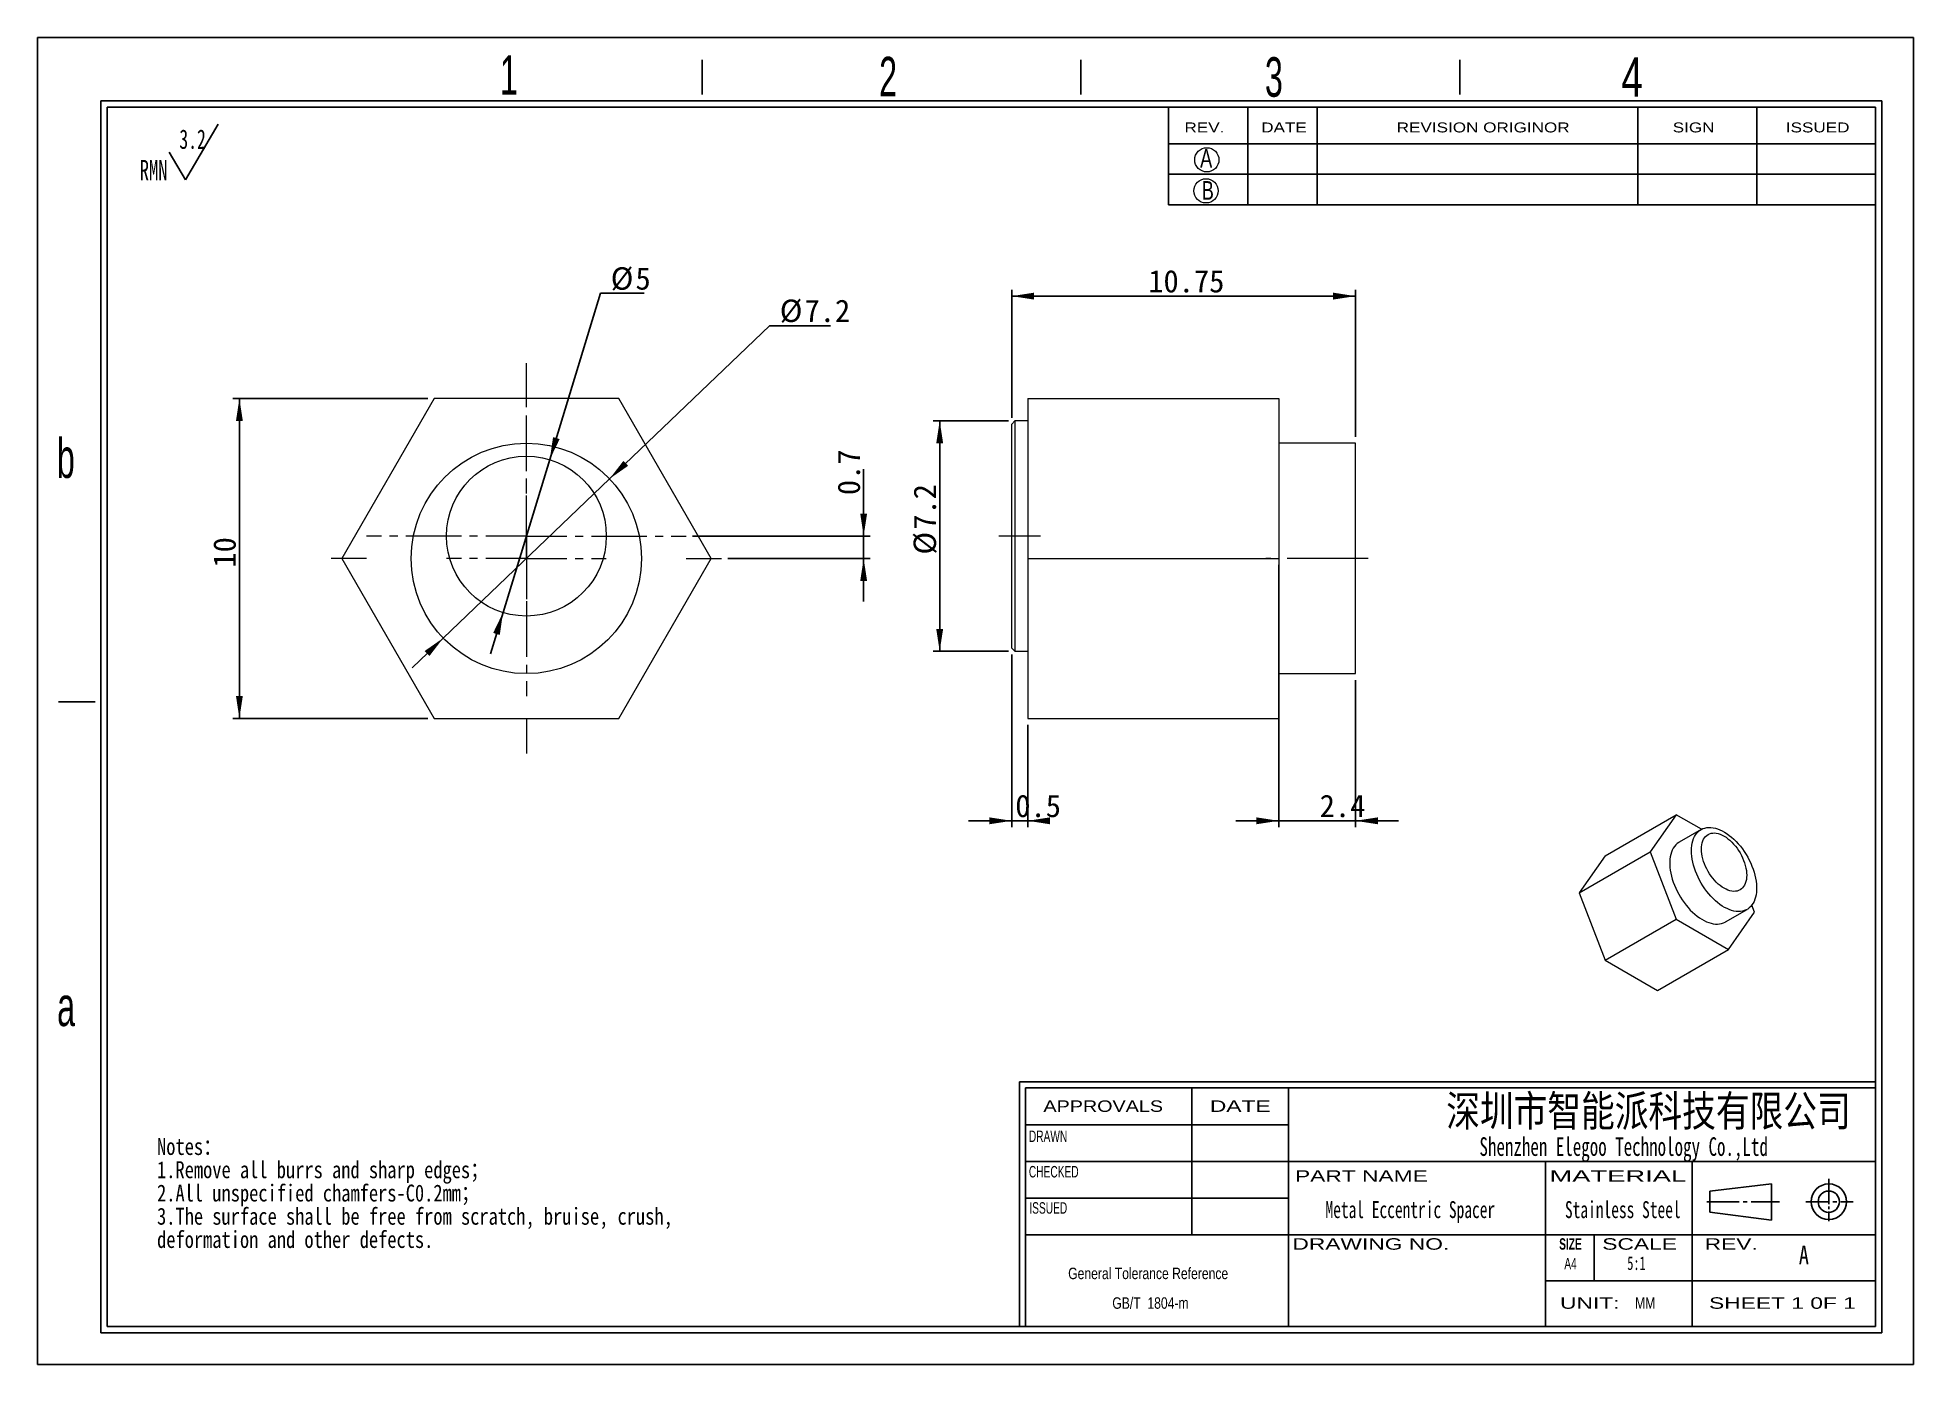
# Model space of a CAD drawing. Header units: millimetres. Extents: x 2 to 295, y 1 to 209.
import ezdxf

# ---------------------------------------------------------------- set-up
doc = ezdxf.new("R2010")
doc.units = ezdxf.units.MM
doc.linetypes.add('CENTER', pattern=[10.16, 6.35, -1.27, 1.27, -1.27])
doc.linetypes.add('CENTERX2', pattern=[20.32, 12.7, -2.54, 2.54, -2.54])
doc.layers.add('DIM', color=5, linetype='Continuous')
doc.layers.add('SLD-0', color=179, linetype='Continuous')
doc.layers.add('中心线', color=1, linetype='CENTER', lineweight=15)
doc.styles.add('SLDTEXTSTYLE0', font='SIMSUN.TTC', dxfattribs={"width": 0.67})
doc.styles.add('SLDTEXTSTYLE1', font='SIMSUN.TTC', dxfattribs={"width": 0.8, "bigfont": 'bigfont'})
doc.styles.add('SLDTEXTSTYLE10', font='ARIAL.TTF', dxfattribs={"width": 1.2324})
doc.styles.add('SLDTEXTSTYLE11', font='ARIAL.TTF', dxfattribs={"width": 1.7064})
doc.styles.add('SLDTEXTSTYLE12', font='SIMSUN.TTC', dxfattribs={"width": 0.8, "bigfont": 'bigfont'})
doc.styles.add('SLDTEXTSTYLE13', font='SIMKAI.TTF', dxfattribs={"width": 0.67})
doc.styles.add('SLDTEXTSTYLE14', font='SIMSUN.TTC')
doc.styles.add('SLDTEXTSTYLE2', font='SIMSUN.TTC', dxfattribs={"width": 0.8})
doc.styles.add('SLDTEXTSTYLE3', font='SIMSUN.TTC', dxfattribs={"width": 0.67})
doc.styles.add('SLDTEXTSTYLE4', font='ARIAL.TTF', dxfattribs={"width": 0.63516})
doc.styles.add('SLDTEXTSTYLE5', font='GOTHIC.TTF', dxfattribs={"width": 0.7304})
doc.styles.add('SLDTEXTSTYLE6', font='GOTHIC.TTF', dxfattribs={"width": 0.61171})
doc.styles.add('SLDTEXTSTYLE7', font='ARIALBD.TTF', dxfattribs={"width": 0.63516})
doc.styles.add('SLDTEXTSTYLE8', font='ARIAL.TTF', dxfattribs={"width": 1.422})
doc.styles.add('SLDTEXTSTYLE9', font='ARIAL.TTF', dxfattribs={"width": 0.7584})
doc.dimstyles.new('SLDDIMSTYLE0', dxfattribs={"dimtxt": 3.5, "dimasz": 3.5, "dimexe": 0, "dimexo": 0.0625, "dimgap": 0.875, "dimtad": 2, "dimlfac": 0.2, "dimrnd": 1e-09, "dimzin": 12, "dimdsep": 46, "dimtxsty": 'SLDTEXTSTYLE0', "dimsah": 1, "dimcen": 0.09, "dimadec": 0, "dimazin": 3, "dimtfac": 1, "dimtofl": 0, "dimtmove": 0, "dimatfit": 3, "dimfxl": 0, "dimfrac": 2, "dimtolj": 1, "dimtzin": 12, "dimarcsym": 0})
doc.dimstyles.new('SLDDIMSTYLE1', dxfattribs={"dimtxt": 3.5, "dimasz": 3.5, "dimexe": 0, "dimexo": 0.0625, "dimgap": 0.875, "dimtad": 2, "dimlfac": 0.2, "dimrnd": 1e-09, "dimdsep": 46, "dimtxsty": 'SLDTEXTSTYLE0', "dimsah": 1, "dimcen": 0.09, "dimadec": 0, "dimazin": 2, "dimtfac": 1, "dimtmove": 0, "dimatfit": 0, "dimfxl": 0, "dimfrac": 2, "dimtolj": 1, "dimtzin": 12, "dimarcsym": 0})
doc.dimstyles.new('SLDDIMSTYLE2', dxfattribs={"dimtxt": 3.5, "dimasz": 3.5, "dimexe": 0, "dimexo": 0.0625, "dimgap": 0.875, "dimtad": 0, "dimtih": 1, "dimtoh": 1, "dimlfac": 0.2, "dimrnd": 1e-09, "dimzin": 12, "dimdsep": 46, "dimtxsty": 'SLDTEXTSTYLE0', "dimsah": 1, "dimcen": 0, "dimadec": 0, "dimazin": 3, "dimtfac": 1, "dimtmove": 0, "dimatfit": 3, "dimfxl": 0, "dimfrac": 2, "dimtolj": 1, "dimtzin": 12, "dimarcsym": 0})
doc.dimstyles.new('SLDDIMSTYLE3', dxfattribs={"dimtxt": 3.5, "dimasz": 3.5, "dimexe": 0, "dimexo": 0.0625, "dimgap": 0.875, "dimtad": 2, "dimlfac": 0.2, "dimrnd": 1e-09, "dimzin": 12, "dimdsep": 46, "dimtxsty": 'SLDTEXTSTYLE0', "dimsah": 1, "dimcen": 0.09, "dimadec": 0, "dimazin": 3, "dimtfac": 1, "dimtmove": 0, "dimatfit": 0, "dimfxl": 0, "dimfrac": 2, "dimtolj": 1, "dimtzin": 12, "dimarcsym": 0})

# ---------------------------------------------------------------- blocks, each defined once
blk = doc.blocks.new('SW_NOTE_0')
at = {"layer": 'SLD-0', "color": 0}
for q in [(12.27, 9.26), (4.6, 4.92)]:
    blk.add_line((7.16, 0.59), q, dxfattribs=at)
at = {"layer": 'SLD-0', "color": 0, "attachment_point": 1, "style": 'SLDTEXTSTYLE0'}
for s, insert, char_height in [('3.2', (6.19, 8.45), 3.032), ('RMN', (0, 3.69), 3.175)]:
    blk.add_mtext(s, dxfattribs=dict(at, insert=insert, char_height=char_height))
blk = doc.blocks.new('SW_NOTE_1')
at = {"layer": 'SLD-0', "color": 0, "char_height": 2.6458, "attachment_point": 1}
for s, insert, style in [('Notes\\M+18146', (0, 3.08), 'SLDTEXTSTYLE1'), ('1.Remove all burrs and sharp edges\\M+18147', (0, -0.55), 'SLDTEXTSTYLE1'), ('2.All unspecified chamfers-C0.2mm\\M+18147', (0, -4.19), 'SLDTEXTSTYLE1'), ('3.The surface shall be free from scratch, bruise, crush, ', (0, -7.82), 'SLDTEXTSTYLE2'), ('deformation and other defects.', (0, -11.45), 'SLDTEXTSTYLE2')]:
    blk.add_mtext(s, dxfattribs=dict(at, insert=insert, style=style))
blk = doc.blocks.new('SW_NOTE_2')
at = {"layer": 'SLD-0', "color": 0, "char_height": 1.7927, "attachment_point": 2, "style": 'SLDTEXTSTYLE9'}
for s, insert in [('General Tolerance Reference ', (13.02, 2.31)), (' GB/T  1804-m', (13.11, -2.32))]:
    blk.add_mtext(s, dxfattribs=dict(at, insert=insert))
blk = doc.blocks.new('_D')
at = {"layer": 'DIM'}
for p, q in [((62.81, 152.26), (32.37, 152.26)), ((33.37, 152.26), (33.37, 102.26)), ((62.81, 102.26), (32.37, 102.26))]:
    blk.add_line(p, q, dxfattribs=at)
for points in [[(33.37, 152.26), (32.84, 148.76), (33.91, 148.76)], [(33.37, 102.26), (33.91, 105.76), (32.84, 105.76)]]:
    blk.add_solid(points, dxfattribs=at)
at = {"layer": 'DIM', "insert": (29.3, 125.83), "char_height": 3.5, "attachment_point": 1, "rotation": 90, "style": 'SLDTEXTSTYLE14'}
blk.add_mtext('10', dxfattribs=at)
blk = doc.blocks.new('_D_1')
at = {"layer": 'DIM'}
for p, q in [((130.97, 130.76), (130.97, 141.24)), ((104.24, 130.76), (131.97, 130.76)), ((130.97, 130.76), (130.97, 127.26)), ((109.74, 127.26), (131.97, 127.26)), ((130.97, 127.26), (130.97, 120.53))]:
    blk.add_line(p, q, dxfattribs=at)
for points in [[(130.97, 130.76), (131.51, 134.26), (130.44, 134.26)], [(130.97, 127.26), (130.44, 123.76), (131.51, 123.76)]]:
    blk.add_solid(points, dxfattribs=at)
at = {"layer": 'DIM', "insert": (126.9, 137.16), "char_height": 3.5, "attachment_point": 1, "rotation": 90, "style": 'SLDTEXTSTYLE14'}
blk.add_mtext('0.7', dxfattribs=at)
blk = doc.blocks.new('_D_2')
at = {"layer": 'DIM'}
for p, q in [((91.25, 139.71), (116.27, 163.64)), ((116.27, 163.64), (125.81, 163.64)), ((65.24, 114.82), (91.25, 139.71)), ((65.24, 114.82), (60.37, 110.17))]:
    blk.add_line(p, q, dxfattribs=at)
for points in [[(91.25, 139.71), (94.15, 141.74), (93.41, 142.51)], [(65.24, 114.82), (62.33, 112.79), (63.08, 112.01)]]:
    blk.add_solid(points, dxfattribs=at)
at = {"layer": 'DIM', "char_height": 3.5, "attachment_point": 1, "style": 'SLDTEXTSTYLE14'}
for s, insert in [('%%c', (117.86, 167.72)), ('7.2', (121.73, 167.72))]:
    blk.add_mtext(s, dxfattribs=dict(at, insert=insert))
blk = doc.blocks.new('_D_3')
at = {"layer": 'DIM'}
for p, q in [((81.9, 142.72), (89.84, 168.7)), ((89.84, 168.7), (96.66, 168.7)), ((74.59, 118.81), (81.9, 142.72)), ((74.59, 118.81), (72.62, 112.37))]:
    blk.add_line(p, q, dxfattribs=at)
for points in [[(81.9, 142.72), (83.44, 145.91), (82.41, 146.22)], [(74.59, 118.81), (73.05, 115.62), (74.08, 115.3)]]:
    blk.add_solid(points, dxfattribs=at)
at = {"layer": 'DIM', "char_height": 3.5, "attachment_point": 1, "style": 'SLDTEXTSTYLE14'}
for s, insert in [('%%c', (91.43, 172.77)), ('5', (95.3, 172.77))]:
    blk.add_mtext(s, dxfattribs=dict(at, insert=insert))
blk = doc.blocks.new('SW_CENTERMARKSYMBOL_0')
at = {"layer": '中心线', "color": 0}
for p, q in [((0, 25), (0, 30.5)), ((0, 0), (0, 12.5)), ((-25, 0), (-30.5, 0)), ((0, 0), (-12.5, 0)), ((0, 0), (0, -12.5)), ((0, 0), (12.5, 0)), ((25, 0), (30.5, 0)), ((0, -25), (0, -30.5))]:
    blk.add_line(p, q, dxfattribs=at)
blk = doc.blocks.new('SW_CENTERMARKSYMBOL_1')
at = {"layer": '中心线', "color": 0}
for p, q in [((0, 12.5), (0, 25)), ((0, 0), (0, 12.5)), ((-12.5, 0), (-25, 0)), ((0, 0), (-12.5, 0)), ((0, 0), (0, -12.5)), ((0, 0), (12.5, 0)), ((12.5, 0), (25, 0)), ((0, -12.5), (0, -25))]:
    blk.add_line(p, q, dxfattribs=at)
blk = doc.blocks.new('SW_CENTERMARKSYMBOL_2')
at = {"layer": '中心线', "color": 0}
for p, q in [((0, 25), (0, 30.5)), ((0, 0), (0, 12.5)), ((-25, 0), (-30.5, 0)), ((0, 0), (-12.5, 0)), ((0, 0), (0, -12.5)), ((0, 0), (12.5, 0)), ((25, 0), (30.5, 0)), ((0, -25), (0, -30.5))]:
    blk.add_line(p, q, dxfattribs=at)
blk = doc.blocks.new('SW_CENTERMARKSYMBOL_3')
at = {"layer": '中心线', "color": 0}
for p, q in [((0, 12.5), (0, 25)), ((0, 0), (0, 12.5)), ((-12.5, 0), (-25, 0)), ((0, 0), (-12.5, 0)), ((0, 0), (0, -12.5)), ((0, 0), (12.5, 0)), ((12.5, 0), (25, 0)), ((0, -12.5), (0, -25))]:
    blk.add_line(p, q, dxfattribs=at)
blk = doc.blocks.new('_D_4')
at = {"layer": 'DIM'}
for p, q in [((195.87, 126.26), (195.87, 85.26)), ((207.87, 108.26), (207.87, 85.26)), ((195.87, 86.26), (189.14, 86.26)), ((195.87, 86.26), (207.87, 86.26)), ((207.87, 86.26), (214.61, 86.26))]:
    blk.add_line(p, q, dxfattribs=at)
for points in [[(195.87, 86.26), (192.37, 86.8), (192.37, 85.72)], [(207.87, 86.26), (211.37, 85.72), (211.37, 86.8)]]:
    blk.add_solid(points, dxfattribs=at)
at = {"layer": 'DIM', "insert": (202.27, 90.34), "char_height": 3.5, "attachment_point": 1, "style": 'SLDTEXTSTYLE14'}
blk.add_mtext('2.4', dxfattribs=at)
blk = doc.blocks.new('_D_5')
at = {"layer": 'DIM'}
for p, q in [((154.12, 112.26), (154.12, 85.26)), ((156.62, 101.26), (156.62, 85.26)), ((154.12, 86.26), (147.39, 86.26)), ((154.12, 86.26), (156.62, 86.26)), ((156.62, 86.26), (158.77, 86.26))]:
    blk.add_line(p, q, dxfattribs=at)
for points in [[(154.12, 86.26), (150.62, 86.8), (150.62, 85.72)], [(156.62, 86.26), (160.12, 85.72), (160.12, 86.8)]]:
    blk.add_solid(points, dxfattribs=at)
at = {"layer": 'DIM', "insert": (154.68, 90.34), "char_height": 3.5, "attachment_point": 1, "style": 'SLDTEXTSTYLE14'}
blk.add_mtext('0.5', dxfattribs=at)
blk = doc.blocks.new('_D_6')
at = {"layer": 'DIM'}
for p, q in [((153.62, 148.76), (141.86, 148.76)), ((142.86, 148.76), (142.86, 112.76)), ((153.62, 112.76), (141.86, 112.76))]:
    blk.add_line(p, q, dxfattribs=at)
for points in [[(142.86, 148.76), (142.32, 145.26), (143.4, 145.26)], [(142.86, 112.76), (143.4, 116.26), (142.32, 116.26)]]:
    blk.add_solid(points, dxfattribs=at)
at = {"layer": 'DIM', "char_height": 3.5, "attachment_point": 1, "rotation": 90, "style": 'SLDTEXTSTYLE14'}
for s, insert in [('7.2', (138.78, 131.74)), ('%%c', (138.78, 127.87))]:
    blk.add_mtext(s, dxfattribs=dict(at, insert=insert))
blk = doc.blocks.new('_D_7')
at = {"layer": 'DIM'}
for p, q in [((154.12, 149.26), (154.12, 169.26)), ((154.12, 168.26), (207.87, 168.26)), ((207.87, 146.26), (207.87, 169.26))]:
    blk.add_line(p, q, dxfattribs=at)
for points in [[(154.12, 168.26), (157.62, 167.72), (157.62, 168.8)], [(207.87, 168.26), (204.37, 168.8), (204.37, 167.72)]]:
    blk.add_solid(points, dxfattribs=at)
at = {"layer": 'DIM', "insert": (175.47, 172.34), "char_height": 3.5, "attachment_point": 1, "style": 'SLDTEXTSTYLE14'}
blk.add_mtext('10.75', dxfattribs=at)

msp = doc.modelspace()

# ---------------------------------------------------------------- linework, layer by layer
at = {"color": 7, "linetype": 'Continuous', "lineweight": 15}
for p, q in [((63.808, 152.262), (49.374, 127.262)), ((92.676, 152.262), (63.808, 152.262)), ((107.109, 127.262), (92.676, 152.262)), ((156.624, 152.262), (156.624, 127.262)), ((156.624, 152.262), (195.874, 152.262)), ((195.874, 152.262), (195.874, 127.262)), ((154.624, 148.762), (154.124, 148.262)), ((154.124, 113.262), (154.124, 148.262)), ((156.624, 148.762), (154.624, 148.762)), ((154.624, 148.762), (154.624, 112.762)), ((207.874, 145.262), (195.874, 145.262)), ((207.874, 127.262), (207.874, 145.262)), ((49.374, 127.262), (63.808, 102.262)), ((92.676, 102.262), (107.109, 127.262)), ((156.624, 127.262), (195.874, 127.262)), ((156.624, 127.262), (156.624, 102.262)), ((195.874, 127.262), (195.874, 102.262)), ((207.874, 109.262), (207.874, 127.262)), ((154.124, 113.262), (154.624, 112.762)), ((154.624, 112.762), (156.624, 112.762)), ((195.874, 109.262), (207.874, 109.262)), ((63.808, 102.262), (92.676, 102.262)), ((156.624, 102.262), (195.874, 102.262)), ((246.915, 80.807), (258.016, 87.216)), ((258.016, 87.216), (253.934, 81.407)), ((261.972, 84.932), (258.016, 87.216)), ((261.893, 84.889), (258.499, 82.929)), ((242.832, 74.998), (253.934, 81.407)), ((246.915, 80.807), (242.832, 74.998)), ((253.934, 81.407), (258.016, 70.885)), ((242.832, 74.998), (246.915, 64.476)), ((246.915, 64.476), (258.016, 70.885)), ((258.016, 70.885), (266.181, 66.172)), ((265.698, 70.458), (269.092, 72.418)), ((266.181, 66.172), (270.264, 71.98)), ((270.264, 71.98), (269.837, 73.08)), ((255.079, 59.763), (266.181, 66.172)), ((246.915, 64.476), (255.079, 59.763))]:
    msp.add_line(p, q, dxfattribs=at)
at = {"color": 7, "linetype": 'Continuous', "lineweight": 15, "flags": 128}
for points in [[(260.402, 81.592), (260.415, 82.009), (260.455, 82.408), (260.521, 82.787), (260.612, 83.145), (260.73, 83.48), (260.872, 83.789), (261.038, 84.072), (261.228, 84.326), (261.44, 84.551), (261.673, 84.745), (261.925, 84.907), (262.197, 85.037), (262.485, 85.133), (262.79, 85.196), (263.108, 85.224), (263.439, 85.218), (263.78, 85.178), (264.131, 85.104), (264.488, 84.997), (264.851, 84.856), (265.217, 84.683), (265.585, 84.478), (265.952, 84.243), (266.316, 83.979), (266.677, 83.687), (267.031, 83.369), (267.377, 83.027), (267.713, 82.661), (268.038, 82.275), (268.35, 81.87), (268.646, 81.448), (268.927, 81.011), (269.189, 80.562), (269.432, 80.104), (269.654, 79.637), (269.855, 79.166), (270.033, 78.692), (270.187, 78.217), (270.317, 77.745), (270.422, 77.278), (270.501, 76.818), (270.554, 76.367), (270.581, 75.928), (270.581, 75.504), (270.554, 75.096), (270.501, 74.706), (270.422, 74.337), (270.317, 73.991), (270.187, 73.669), (270.033, 73.372), (269.855, 73.104), (269.654, 72.864), (269.432, 72.655), (269.189, 72.476), (268.927, 72.33), (268.646, 72.217), (268.35, 72.138), (268.038, 72.092), (267.713, 72.081), (267.377, 72.104), (267.031, 72.161), (266.677, 72.252), (266.316, 72.376), (265.952, 72.533), (265.585, 72.722), (265.217, 72.942), (264.851, 73.191), (264.488, 73.469), (264.131, 73.775), (263.78, 74.105), (263.439, 74.459), (263.108, 74.836), (262.79, 75.232), (262.485, 75.645), (262.197, 76.075), (261.925, 76.518), (261.673, 76.972), (261.44, 77.435), (261.228, 77.904), (261.038, 78.377), (260.872, 78.852), (260.73, 79.326), (260.612, 79.796), (260.521, 80.26), (260.455, 80.715), (260.415, 81.16), (260.402, 81.592)], [(258.499, 82.929), (258.402, 82.871), (258.159, 82.692), (257.937, 82.483), (257.736, 82.243), (257.558, 81.974), (257.404, 81.678), (257.274, 81.356), (257.169, 81.01), (257.09, 80.641), (257.037, 80.251), (257.011, 79.843), (257.011, 79.419), (257.037, 78.98), (257.09, 78.529), (257.169, 78.069), (257.274, 77.602), (257.404, 77.13), (257.558, 76.655), (257.736, 76.181), (257.937, 75.71), (258.159, 75.243), (258.402, 74.784), (258.665, 74.336), (258.945, 73.899), (259.241, 73.477), (259.553, 73.072), (259.878, 72.686), (260.214, 72.32), (260.56, 71.977), (260.915, 71.659), (261.275, 71.368), (261.64, 71.104), (262.007, 70.869), (262.374, 70.664), (262.74, 70.491), (263.103, 70.35), (263.461, 70.243), (263.811, 70.169), (264.153, 70.129), (264.483, 70.123), (264.802, 70.151), (265.106, 70.214), (265.395, 70.31), (265.666, 70.44), (265.698, 70.458)], [(261.957, 81.837), (261.971, 82.185), (262.011, 82.515), (262.078, 82.824), (262.17, 83.111), (262.288, 83.372), (262.431, 83.605), (262.597, 83.81), (262.784, 83.984), (262.993, 84.126), (263.22, 84.236), (263.465, 84.311), (263.725, 84.353), (263.999, 84.359), (264.283, 84.331), (264.578, 84.268), (264.879, 84.171), (265.185, 84.041), (265.493, 83.879), (265.801, 83.686), (266.107, 83.463), (266.408, 83.212), (266.702, 82.935), (266.987, 82.634), (267.26, 82.312), (267.521, 81.97), (267.765, 81.612), (267.993, 81.24), (268.201, 80.857), (268.389, 80.466), (268.555, 80.07), (268.697, 79.672), (268.815, 79.275), (268.908, 78.881), (268.975, 78.495), (269.015, 78.119), (269.028, 77.755), (269.015, 77.407), (268.975, 77.077), (268.908, 76.768), (268.815, 76.482), (268.697, 76.221), (268.555, 75.987), (268.389, 75.783), (268.201, 75.608), (267.993, 75.466), (267.765, 75.357), (267.521, 75.281), (267.26, 75.24), (266.987, 75.234), (266.702, 75.262), (266.408, 75.324), (266.107, 75.421), (265.801, 75.551), (265.493, 75.714), (265.185, 75.907), (264.879, 76.13), (264.578, 76.381), (264.283, 76.658), (263.999, 76.959), (263.725, 77.281), (263.465, 77.623), (263.22, 77.981), (262.993, 78.353), (262.784, 78.735), (262.597, 79.126), (262.431, 79.523), (262.288, 79.921), (262.17, 80.318), (262.078, 80.711), (262.011, 81.097), (261.971, 81.474), (261.957, 81.837)]]:
    msp.add_lwpolyline(points, dxfattribs=at)
at = {"color": 7, "linetype": 'Continuous', "lineweight": 15}
for centre, radius in [((78.242, 127.262), 18), ((78.242, 130.762), 12.5)]:
    msp.add_circle(centre, radius, dxfattribs=at)
at = {"layer": 'SLD-0'}
for p, q in [((1.812, 208.674), (295.107, 208.674)), ((1.812, 1.294), (1.812, 208.674)), ((295.107, 208.674), (295.107, 1.294)), ((12.675, 7.219), (12.675, 197.811)), ((12.675, 197.811), (289.181, 197.811)), ((252.017, 197.811), (252.017, 182.514)), ((270.599, 197.811), (270.599, 182.514)), ((289.181, 197.811), (289.181, 7.219)), ((289.181, 7.219), (12.675, 7.219)), ((295.107, 1.294), (1.812, 1.294))]:
    msp.add_line(p, q, dxfattribs=at)
at = {"layer": 'SLD-0', "color": 6, "linetype": 'Continuous'}
for p, q in [((105.701, 199.786), (105.701, 205.169)), ((164.952, 199.786), (164.952, 205.169)), ((224.204, 199.786), (224.204, 205.169)), ((11.687, 6.231), (11.687, 198.799)), ((11.687, 198.799), (290.169, 198.799)), ((290.169, 198.799), (290.169, 6.231)), ((10.805, 104.853), (5.068, 104.853)), ((290.169, 6.231), (11.687, 6.231))]:
    msp.add_line(p, q, dxfattribs=at)
at = {"layer": 'SLD-0', "color": 179, "linetype": 'Continuous'}
for p, q in [((178.659, 197.811), (178.659, 182.514)), ((191.05, 197.811), (191.05, 182.514)), ((201.886, 197.811), (201.886, 182.514)), ((178.659, 192.074), (289.181, 192.074)), ((178.659, 187.294), (289.181, 187.294)), ((178.659, 182.514), (289.181, 182.514)), ((289.181, 45.462), (155.33, 45.462)), ((155.33, 45.462), (155.33, 7.219)), ((289.181, 44.506), (156.286, 44.506)), ((156.286, 44.506), (156.286, 7.219)), ((182.281, 44.506), (182.281, 21.56)), ((197.398, 44.506), (197.398, 7.219)), ((197.398, 38.77), (156.286, 38.77)), ((289.181, 33.033), (156.286, 33.033)), ((237.553, 33.033), (237.553, 7.219)), ((260.499, 7.219), (260.499, 33.033)), ((263.255, 28.354), (272.888, 29.538)), ((272.888, 23.846), (272.888, 29.538)), ((281.869, 26.35), (281.869, 30.316)), ((197.398, 27.297), (156.286, 27.297)), ((262.786, 26.733), (267.83, 26.733)), ((263.255, 25.106), (263.255, 28.354)), ((268.461, 26.733), (269.091, 26.733)), ((269.722, 26.733), (274.136, 26.733)), ((281.869, 26.733), (278.268, 26.733)), ((282.5, 26.733), (283.13, 26.733)), ((283.761, 26.733), (285.653, 26.733)), ((263.255, 25.106), (272.888, 23.846)), ((281.869, 25.966), (281.869, 25.583)), ((281.869, 25.2), (281.869, 23.667)), ((289.181, 21.56), (156.286, 21.56)), ((245.202, 21.56), (245.202, 14.39)), ((237.553, 14.39), (289.181, 14.39))]:
    msp.add_line(p, q, dxfattribs=at)
at = {"layer": 'SLD-0', "lineweight": 0}
for centre in [(184.622, 189.564), (184.499, 184.715)]:
    msp.add_circle(centre, 1.894, dxfattribs=at)
at = {"layer": 'SLD-0', "color": 179, "linetype": 'Continuous'}
for radius in [2.771, 1.669]:
    msp.add_circle((281.869, 26.733), radius, dxfattribs=at)
at = {"layer": '中心线', "linetype": 'CENTERX2', "lineweight": 0}
for p, q in [((154.624, 130.762), (152.124, 130.762)), ((158.624, 130.762), (154.624, 130.762)), ((209.874, 127.262), (193.874, 127.262))]:
    msp.add_line(p, q, dxfattribs=at)

# ---------------------------------------------------------------- block references
at = {"layer": 'SLD-0'}
msp.add_blockref('SW_NOTE_0', (17.795, 185.858), dxfattribs=at)
at = {"layer": 'SLD-0', "color": 5}
msp.add_blockref('SW_NOTE_1', (20.5, 33.602), dxfattribs=at)
at = {"layer": 'SLD-0', "color": 179}
msp.add_blockref('SW_NOTE_2', (162.438, 14.111), dxfattribs=at)
at = {"layer": '中心线'}
for name, p in [('SW_CENTERMARKSYMBOL_0', (78.242, 127.262)), ('SW_CENTERMARKSYMBOL_2', (78.242, 127.262)), ('SW_CENTERMARKSYMBOL_1', (78.242, 130.762)), ('SW_CENTERMARKSYMBOL_3', (78.242, 130.762))]:
    msp.add_blockref(name, p, dxfattribs=at)

# ---------------------------------------------------------------- texts
at = {"color": 7, "linetype": 'Continuous', "lineweight": 0, "attachment_point": 1}
for s, insert, char_height, style in [('Metal Eccentric Spacer', (203.178, 26.818), 2.64583, 'SLDTEXTSTYLE3'), ('Stainless Steel', (240.615, 26.818), 2.64583, 'SLDTEXTSTYLE3'), ('5:1', (250.354, 18.181), 2.1167, 'SLDTEXTSTYLE0')]:
    msp.add_mtext(s, dxfattribs=dict(at, insert=insert, char_height=char_height, style=style))
at = {"layer": 'SLD-0'}
for s, insert, char_height, attachment_point, style in [('1', (74.111, 205.899), 6.172, 1, 'SLDTEXTSTYLE6'), ('2', (133.388, 205.655), 6.172, 1, 'SLDTEXTSTYLE6'), ('3', (193.707, 205.593), 6.172, 1, 'SLDTEXTSTYLE6'), ('4', (249.441, 205.587), 6.172, 1, 'SLDTEXTSTYLE5'), ('A', (183.578, 191.252), 2.903, 1, 'SLDTEXTSTYLE5'), ('B', (183.832, 186.237), 2.903, 1, 'SLDTEXTSTYLE5'), ('b', (4.835, 146.019), 6.172, 1, 'SLDTEXTSTYLE6'), ('a', (4.88, 60.351), 6.172, 1, 'SLDTEXTSTYLE6'), ('\\M+1905B圳\\M+18E73\\M+19271\\M+1945C\\M+19468\\M+189C8\\M+18B5A\\M+1974C\\M+18CC0\\M+18CF6\\M+18E69', (253.676, 43.337), 4.82808, 2, 'SLDTEXTSTYLE12'), ('A', (277.178, 19.854), 2.91, 1, 'SLDTEXTSTYLE2')]:
    msp.add_mtext(s, dxfattribs=dict(at, insert=insert, char_height=char_height, attachment_point=attachment_point, style=style))
at = {"layer": 'SLD-0', "color": 179}
for s, insert, char_height, attachment_point, style in [('REV.', (181.129, 195.4), 1.5536, 1, 'SLDTEXTSTYLE10'), ('DATE', (193.126, 195.4), 1.5536, 1, 'SLDTEXTSTYLE10'), ('REVISION ORIGINOR', (214.308, 195.4), 1.55363, 1, 'SLDTEXTSTYLE10'), ('SIGN', (257.466, 195.4), 1.5536, 1, 'SLDTEXTSTYLE10'), ('ISSUED', (275.148, 195.4), 1.5536, 1, 'SLDTEXTSTYLE10'), ('APPROVALS', (168.427, 42.563), 1.7927, 2, 'SLDTEXTSTYLE10'), ('DATE', (189.85, 42.563), 1.7927, 2, 'SLDTEXTSTYLE8'), ('DRAWN', (159.804, 37.853), 1.7927, 2, 'SLDTEXTSTYLE4'), ('Shenzhen Elegoo Technology Co.,Ltd', (249.798, 36.8), 2.91042, 2, 'SLDTEXTSTYLE13'), ('CHECKED', (160.696, 32.315), 1.7927, 2, 'SLDTEXTSTYLE4'), ('PART NAME', (208.794, 31.645), 1.7927, 2, 'SLDTEXTSTYLE8'), ('MATERIAL', (248.88, 31.645), 1.7927, 2, 'SLDTEXTSTYLE11'), ('ISSUED', (159.837, 26.654), 1.7927, 2, 'SLDTEXTSTYLE4'), ('DRAWING NO.', (210.268, 21.022), 1.79265, 2, 'SLDTEXTSTYLE8'), ('SIZE', (241.479, 21.022), 1.7927, 2, 'SLDTEXTSTYLE7'), ('SCALE', (252.289, 21.022), 1.7927, 2, 'SLDTEXTSTYLE8'), ('REV.', (266.61, 21.022), 1.7927, 2, 'SLDTEXTSTYLE8'), ('A4', (241.49, 17.953), 1.7927, 2, 'SLDTEXTSTYLE4'), ('UNIT:', (244.499, 11.791), 1.7927, 2, 'SLDTEXTSTYLE8'), ('MM', (253.161, 11.791), 1.7927, 2, 'SLDTEXTSTYLE9'), ('SHEET 1 0F 1', (274.62, 11.791), 1.79265, 2, 'SLDTEXTSTYLE8')]:
    msp.add_mtext(s, dxfattribs=dict(at, insert=insert, char_height=char_height, attachment_point=attachment_point, style=style))

# ---------------------------------------------------------------- dimensions: what is measured, and where the dimension line sits
at = {"layer": 'DIM'}
for p1, p2, picture, middle in [((81.898, 142.716), (74.586, 118.809), '_D_3', (94.047, 171.233)), ((91.249, 139.705), (65.235, 114.819), '_D_2', (121.835, 166.181))]:
    dim = msp.add_diameter_dim_2p(p1=p1, p2=p2, dimstyle='SLDDIMSTYLE2', dxfattribs=at)
    dim.commit()
    dim.dimension.update_dxf_attribs({"geometry": picture, "text_midpoint": middle, "dimtype": 163})
for base, p1, p2, dimstyle, picture, middle in [((207.874, 168.262), (154.124, 148.262), (207.874, 145.262), 'SLDDIMSTYLE0', '_D_7', (178.874, 168.262)), ((207.874, 86.262), (195.874, 127.262), (207.874, 109.262), 'SLDDIMSTYLE3', '_D_4', (204.308, 86.262)), ((156.624, 86.262), (154.124, 113.262), (156.624, 102.262), 'SLDDIMSTYLE1', '_D_5', (156.726, 86.262))]:
    dim = msp.add_linear_dim(base=base, p1=p1, p2=p2, dimstyle=dimstyle, dxfattribs=at)
    dim.commit()
    dim.dimension.update_dxf_attribs({"geometry": picture, "text_midpoint": middle, "dimtype": 160})
for base, p1, p2, dimstyle, picture, middle in [((33.374, 102.262), (63.808, 152.262), (63.808, 102.262), 'SLDDIMSTYLE0', '_D', (33.374, 127.19)), ((130.974, 127.262), (103.242, 130.762), (108.742, 127.262), 'SLDDIMSTYLE1', '_D_1', (130.974, 139.202))]:
    dim = msp.add_linear_dim(base=base, p1=p1, p2=p2, angle=90, dimstyle=dimstyle, dxfattribs=at)
    dim.commit()
    dim.dimension.update_dxf_attribs({"geometry": picture, "text_midpoint": middle, "dimtype": 160})
dim = msp.add_linear_dim(base=(142.858, 112.762), p1=(154.624, 148.762), p2=(154.624, 112.762), angle=90, text='%%c<>', dimstyle='SLDDIMSTYLE0', dxfattribs=at)
dim.commit()
dim.dimension.update_dxf_attribs({"geometry": '_D_6', "text_midpoint": (142.858, 131.849), "dimtype": 160})

doc.saveas('drawing.dxf')
